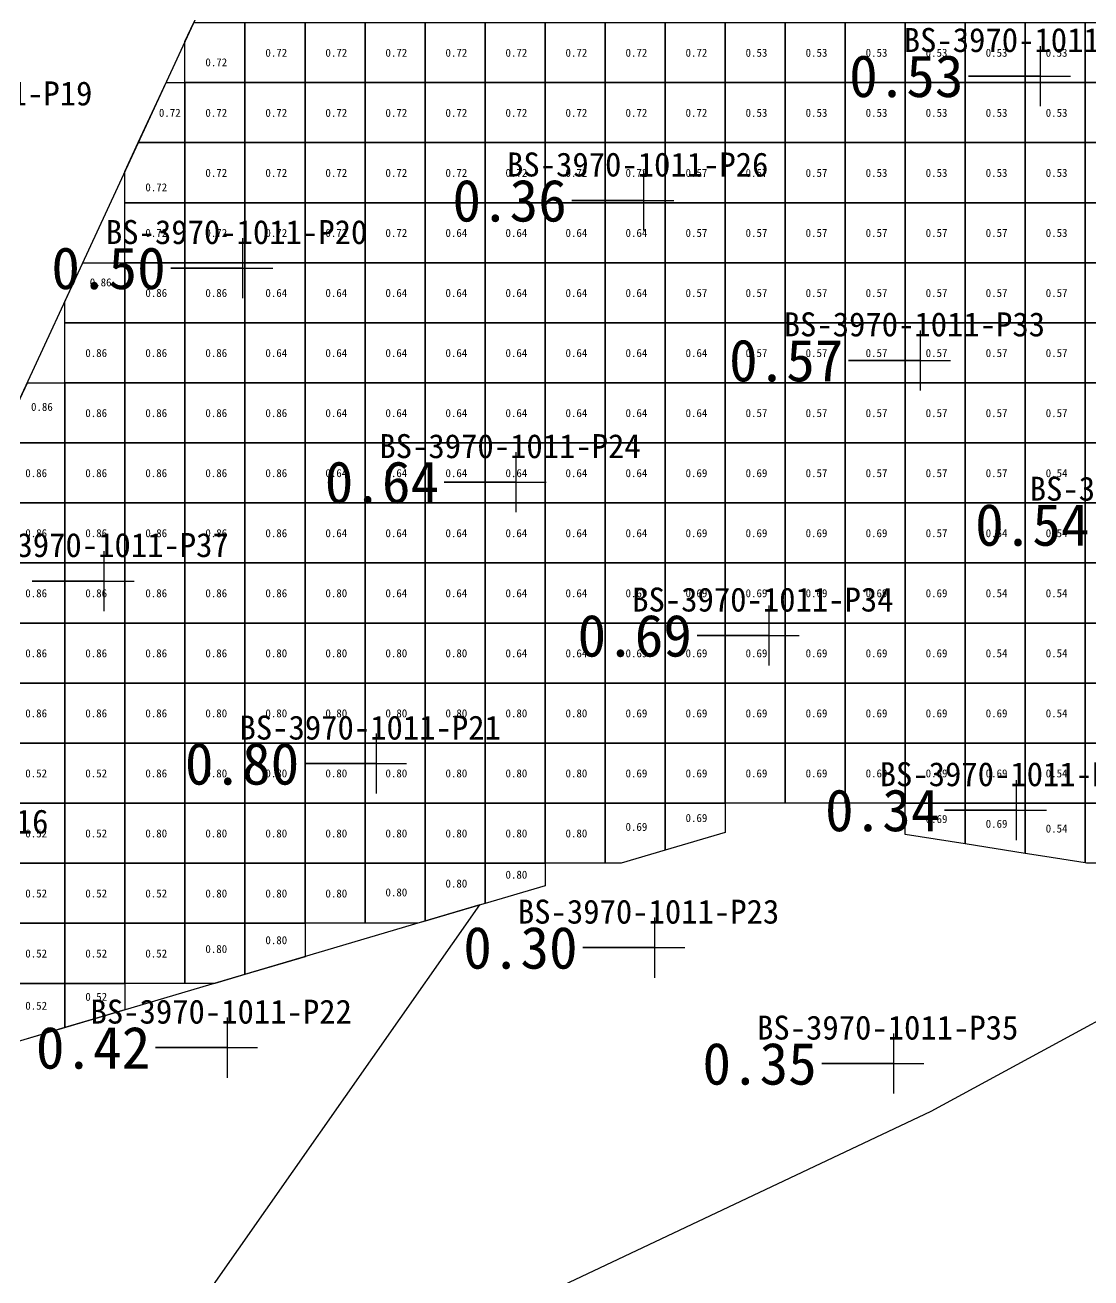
# Model space of a CAD drawing. Header units: metres. Extents: x 469759 to 470079, y 4349683 to 4349817.
# Drawn here: x 469796.71 to 469814.47, y 4349763.6 to 4349784.47 of the extents above; entities that cross this region are included whole.
import ezdxf

# ---------------------------------------------------------------- set-up
doc = ezdxf.new("R2010")
doc.units = ezdxf.units.M
for name, color, linetype in [('0.500-1.000', 4, 'Continuous'), ('点', 7, 'Continuous'), ('爆区方格网', 7, 'Continuous'), ('钻孔', 7, 'Continuous')]:
    doc.layers.add(name, color=color, linetype=linetype)
doc.styles.add('CN_TTF', font='simsunb.ttf')

msp = doc.modelspace()

# ---------------------------------------------------------------- linework, layer by layer
at = {"layer": '0.500-1.000', "color": 4, "lineweight": 30}
for points in [[(469805.674, 4349763.484), (469811.803, 4349766.383), (469817.208, 4349769.309), (469830.212, 4349776.037), (469828.355, 4349783.26), (469828.126, 4349784.148), (469827.09, 4349788.178), (469827.09, 4349788.178), (469830.39, 4349787.295), (469832.714, 4349793.897), (469833.346, 4349795.69), (469833.842, 4349798.189), (469837.499, 4349797.463), (469836.318, 4349791.516), (469835.349, 4349786.629), (469837.253, 4349777.847), (469842.878, 4349781.034), (469847.681, 4349783.943), (469855.547, 4349787.292), (469859.965, 4349786.419), (469865.187, 4349784.317), (469869.485, 4349784.222)], [(469796.379, 4349777.714), (469798.047, 4349781.323), (469799.274, 4349783.977), (469800.923, 4349787.546), (469805.596, 4349788.619), (469808.928, 4349789.384), (469812.509, 4349790.206), (469816.28, 4349791.071), (469819.187, 4349790.293), (469824.897, 4349788.765), (469825.787, 4349788.527), (469827.09, 4349788.178), (469827.97, 4349784.755), (469838.199, 4349789.675), (469837.744, 4349791.415), (469841.232, 4349792.328), (469842.445, 4349795.173), (469850.983, 4349794.155)], [(469795.365, 4349757.103), (469804.283, 4349769.814), (469789.722, 4349765.509)]]:
    msp.add_lwpolyline(points, dxfattribs=at)
at = {"layer": '点', "color": 138, "true_color": 0x004c4c}
for p, q in [((469813.628, 4349783.118), (469813.628, 4349784.118)), ((469813.128, 4349783.618), (469814.128, 4349783.618)), ((469807.019, 4349781.045), (469807.019, 4349782.045)), ((469806.519, 4349781.545), (469807.519, 4349781.545)), ((469800.337, 4349779.92), (469800.337, 4349780.92)), ((469799.837, 4349780.42), (469800.837, 4349780.42)), ((469811.628, 4349778.383), (469811.628, 4349779.383)), ((469811.128, 4349778.883), (469812.128, 4349778.883)), ((469804.892, 4349776.355), (469804.892, 4349777.355)), ((469804.392, 4349776.855), (469805.392, 4349776.855)), ((469798.029, 4349774.708), (469798.029, 4349775.708)), ((469797.529, 4349775.208), (469798.529, 4349775.208)), ((469809.104, 4349773.8), (469809.104, 4349774.8)), ((469808.604, 4349774.3), (469809.604, 4349774.3)), ((469802.562, 4349771.668), (469802.562, 4349772.668)), ((469802.062, 4349772.168), (469803.062, 4349772.168)), ((469813.227, 4349770.892), (469813.227, 4349771.892)), ((469812.727, 4349771.392), (469813.727, 4349771.392)), ((469807.2, 4349768.603), (469807.2, 4349769.603)), ((469806.7, 4349769.103), (469807.7, 4349769.103)), ((469800.08, 4349766.938), (469800.08, 4349767.938)), ((469811.184, 4349766.672), (469811.184, 4349767.672)), ((469799.58, 4349767.438), (469800.58, 4349767.438)), ((469810.684, 4349767.172), (469811.684, 4349767.172))]:
    msp.add_line(p, q, dxfattribs=at)
at = {"layer": '爆区方格网', "color": 4}
for points in [[(469800.373, 4349784.509), (469800.373, 4349783.509), (469799.373, 4349783.509), (469799.373, 4349784.191), (469799.519, 4349784.509), (469800.373, 4349784.509)], [(469800.373, 4349783.509), (469800.373, 4349784.509), (469801.373, 4349784.509), (469801.373, 4349783.509), (469800.373, 4349783.509)], [(469801.373, 4349783.509), (469801.373, 4349784.509), (469802.373, 4349784.509), (469802.373, 4349783.509), (469801.373, 4349783.509)], [(469802.373, 4349783.509), (469802.373, 4349784.509), (469803.373, 4349784.509), (469803.373, 4349783.509), (469802.373, 4349783.509)], [(469803.373, 4349783.509), (469803.373, 4349784.509), (469804.373, 4349784.509), (469804.373, 4349783.509), (469803.373, 4349783.509)], [(469804.373, 4349783.509), (469804.373, 4349784.509), (469805.373, 4349784.509), (469805.373, 4349783.509), (469804.373, 4349783.509)], [(469805.373, 4349783.509), (469805.373, 4349784.509), (469806.373, 4349784.509), (469806.373, 4349783.509), (469805.373, 4349783.509)], [(469806.373, 4349783.509), (469806.373, 4349784.509), (469807.373, 4349784.509), (469807.373, 4349783.509), (469806.373, 4349783.509)], [(469807.373, 4349783.509), (469807.373, 4349784.509), (469808.373, 4349784.509), (469808.373, 4349783.509), (469807.373, 4349783.509)], [(469808.373, 4349783.509), (469808.373, 4349784.509), (469809.373, 4349784.509), (469809.373, 4349783.509), (469808.373, 4349783.509)], [(469809.373, 4349783.509), (469809.373, 4349784.509), (469810.373, 4349784.509), (469810.373, 4349783.509), (469809.373, 4349783.509)], [(469810.373, 4349783.509), (469810.373, 4349784.509), (469811.373, 4349784.509), (469811.373, 4349783.509), (469810.373, 4349783.509)], [(469811.373, 4349783.509), (469811.373, 4349784.509), (469812.373, 4349784.509), (469812.373, 4349783.509), (469811.373, 4349783.509)], [(469812.373, 4349783.509), (469812.373, 4349784.509), (469813.373, 4349784.509), (469813.373, 4349783.509), (469812.373, 4349783.509)], [(469813.373, 4349783.509), (469813.373, 4349784.509), (469814.373, 4349784.509), (469814.373, 4349783.509), (469813.373, 4349783.509)], [(469814.373, 4349783.509), (469814.373, 4349784.509), (469815.373, 4349784.509), (469815.373, 4349783.509), (469814.373, 4349783.509)], [(469799.373, 4349783.509), (469799.373, 4349782.509), (469798.595, 4349782.509), (469799.057, 4349783.509), (469799.373, 4349783.509)], [(469799.373, 4349782.509), (469799.373, 4349783.509), (469800.373, 4349783.509), (469800.373, 4349782.509), (469799.373, 4349782.509)], [(469800.373, 4349782.509), (469800.373, 4349783.509), (469801.373, 4349783.509), (469801.373, 4349782.509), (469800.373, 4349782.509)], [(469801.373, 4349782.509), (469801.373, 4349783.509), (469802.373, 4349783.509), (469802.373, 4349782.509), (469801.373, 4349782.509)], [(469802.373, 4349782.509), (469802.373, 4349783.509), (469803.373, 4349783.509), (469803.373, 4349782.509), (469802.373, 4349782.509)], [(469803.373, 4349782.509), (469803.373, 4349783.509), (469804.373, 4349783.509), (469804.373, 4349782.509), (469803.373, 4349782.509)], [(469804.373, 4349782.509), (469804.373, 4349783.509), (469805.373, 4349783.509), (469805.373, 4349782.509), (469804.373, 4349782.509)], [(469805.373, 4349782.509), (469805.373, 4349783.509), (469806.373, 4349783.509), (469806.373, 4349782.509), (469805.373, 4349782.509)], [(469806.373, 4349782.509), (469806.373, 4349783.509), (469807.373, 4349783.509), (469807.373, 4349782.509), (469806.373, 4349782.509)], [(469807.373, 4349782.509), (469807.373, 4349783.509), (469808.373, 4349783.509), (469808.373, 4349782.509), (469807.373, 4349782.509)], [(469808.373, 4349782.509), (469808.373, 4349783.509), (469809.373, 4349783.509), (469809.373, 4349782.509), (469808.373, 4349782.509)], [(469809.373, 4349782.509), (469809.373, 4349783.509), (469810.373, 4349783.509), (469810.373, 4349782.509), (469809.373, 4349782.509)], [(469810.373, 4349782.509), (469810.373, 4349783.509), (469811.373, 4349783.509), (469811.373, 4349782.509), (469810.373, 4349782.509)], [(469811.373, 4349782.509), (469811.373, 4349783.509), (469812.373, 4349783.509), (469812.373, 4349782.509), (469811.373, 4349782.509)], [(469812.373, 4349782.509), (469812.373, 4349783.509), (469813.373, 4349783.509), (469813.373, 4349782.509), (469812.373, 4349782.509)], [(469813.373, 4349782.509), (469813.373, 4349783.509), (469814.373, 4349783.509), (469814.373, 4349782.509), (469813.373, 4349782.509)], [(469814.373, 4349782.509), (469814.373, 4349783.509), (469815.373, 4349783.509), (469815.373, 4349782.509), (469814.373, 4349782.509)], [(469799.373, 4349782.509), (469799.373, 4349781.509), (469798.373, 4349781.509), (469798.373, 4349782.027), (469798.595, 4349782.509), (469799.373, 4349782.509)], [(469799.373, 4349781.509), (469799.373, 4349782.509), (469800.373, 4349782.509), (469800.373, 4349781.509), (469799.373, 4349781.509)], [(469800.373, 4349781.509), (469800.373, 4349782.509), (469801.373, 4349782.509), (469801.373, 4349781.509), (469800.373, 4349781.509)], [(469801.373, 4349781.509), (469801.373, 4349782.509), (469802.373, 4349782.509), (469802.373, 4349781.509), (469801.373, 4349781.509)], [(469802.373, 4349781.509), (469802.373, 4349782.509), (469803.373, 4349782.509), (469803.373, 4349781.509), (469802.373, 4349781.509)], [(469803.373, 4349781.509), (469803.373, 4349782.509), (469804.373, 4349782.509), (469804.373, 4349781.509), (469803.373, 4349781.509)], [(469804.373, 4349781.509), (469804.373, 4349782.509), (469805.373, 4349782.509), (469805.373, 4349781.509), (469804.373, 4349781.509)], [(469805.373, 4349781.509), (469805.373, 4349782.509), (469806.373, 4349782.509), (469806.373, 4349781.509), (469805.373, 4349781.509)], [(469806.373, 4349781.509), (469806.373, 4349782.509), (469807.373, 4349782.509), (469807.373, 4349781.509), (469806.373, 4349781.509)], [(469807.373, 4349781.509), (469807.373, 4349782.509), (469808.373, 4349782.509), (469808.373, 4349781.509), (469807.373, 4349781.509)], [(469808.373, 4349781.509), (469808.373, 4349782.509), (469809.373, 4349782.509), (469809.373, 4349781.509), (469808.373, 4349781.509)], [(469809.373, 4349781.509), (469809.373, 4349782.509), (469810.373, 4349782.509), (469810.373, 4349781.509), (469809.373, 4349781.509)], [(469810.373, 4349781.509), (469810.373, 4349782.509), (469811.373, 4349782.509), (469811.373, 4349781.509), (469810.373, 4349781.509)], [(469811.373, 4349781.509), (469811.373, 4349782.509), (469812.373, 4349782.509), (469812.373, 4349781.509), (469811.373, 4349781.509)], [(469812.373, 4349781.509), (469812.373, 4349782.509), (469813.373, 4349782.509), (469813.373, 4349781.509), (469812.373, 4349781.509)], [(469813.373, 4349781.509), (469813.373, 4349782.509), (469814.373, 4349782.509), (469814.373, 4349781.509), (469813.373, 4349781.509)], [(469814.373, 4349781.509), (469814.373, 4349782.509), (469815.373, 4349782.509), (469815.373, 4349781.509), (469814.373, 4349781.509)], [(469798.373, 4349780.509), (469798.373, 4349781.509), (469799.373, 4349781.509), (469799.373, 4349780.509), (469798.373, 4349780.509)], [(469799.373, 4349780.509), (469799.373, 4349781.509), (469800.373, 4349781.509), (469800.373, 4349780.509), (469799.373, 4349780.509)], [(469800.373, 4349780.509), (469800.373, 4349781.509), (469801.373, 4349781.509), (469801.373, 4349780.509), (469800.373, 4349780.509)], [(469801.373, 4349780.509), (469801.373, 4349781.509), (469802.373, 4349781.509), (469802.373, 4349780.509), (469801.373, 4349780.509)], [(469802.373, 4349780.509), (469802.373, 4349781.509), (469803.373, 4349781.509), (469803.373, 4349780.509), (469802.373, 4349780.509)], [(469803.373, 4349780.509), (469803.373, 4349781.509), (469804.373, 4349781.509), (469804.373, 4349780.509), (469803.373, 4349780.509)], [(469804.373, 4349780.509), (469804.373, 4349781.509), (469805.373, 4349781.509), (469805.373, 4349780.509), (469804.373, 4349780.509)], [(469805.373, 4349780.509), (469805.373, 4349781.509), (469806.373, 4349781.509), (469806.373, 4349780.509), (469805.373, 4349780.509)], [(469806.373, 4349780.509), (469806.373, 4349781.509), (469807.373, 4349781.509), (469807.373, 4349780.509), (469806.373, 4349780.509)], [(469807.373, 4349780.509), (469807.373, 4349781.509), (469808.373, 4349781.509), (469808.373, 4349780.509), (469807.373, 4349780.509)], [(469808.373, 4349780.509), (469808.373, 4349781.509), (469809.373, 4349781.509), (469809.373, 4349780.509), (469808.373, 4349780.509)], [(469809.373, 4349780.509), (469809.373, 4349781.509), (469810.373, 4349781.509), (469810.373, 4349780.509), (469809.373, 4349780.509)], [(469810.373, 4349780.509), (469810.373, 4349781.509), (469811.373, 4349781.509), (469811.373, 4349780.509), (469810.373, 4349780.509)], [(469811.373, 4349780.509), (469811.373, 4349781.509), (469812.373, 4349781.509), (469812.373, 4349780.509), (469811.373, 4349780.509)], [(469812.373, 4349780.509), (469812.373, 4349781.509), (469813.373, 4349781.509), (469813.373, 4349780.509), (469812.373, 4349780.509)], [(469813.373, 4349780.509), (469813.373, 4349781.509), (469814.373, 4349781.509), (469814.373, 4349780.509), (469813.373, 4349780.509)], [(469814.373, 4349780.509), (469814.373, 4349781.509), (469815.373, 4349781.509), (469815.373, 4349780.509), (469814.373, 4349780.509)], [(469798.373, 4349780.509), (469798.373, 4349779.509), (469797.373, 4349779.509), (469797.373, 4349779.863), (469797.671, 4349780.509), (469798.373, 4349780.509)], [(469798.373, 4349779.509), (469798.373, 4349780.509), (469799.373, 4349780.509), (469799.373, 4349779.509), (469798.373, 4349779.509)], [(469799.373, 4349779.509), (469799.373, 4349780.509), (469800.373, 4349780.509), (469800.373, 4349779.509), (469799.373, 4349779.509)], [(469800.373, 4349779.509), (469800.373, 4349780.509), (469801.373, 4349780.509), (469801.373, 4349779.509), (469800.373, 4349779.509)], [(469801.373, 4349779.509), (469801.373, 4349780.509), (469802.373, 4349780.509), (469802.373, 4349779.509), (469801.373, 4349779.509)], [(469802.373, 4349779.509), (469802.373, 4349780.509), (469803.373, 4349780.509), (469803.373, 4349779.509), (469802.373, 4349779.509)], [(469803.373, 4349779.509), (469803.373, 4349780.509), (469804.373, 4349780.509), (469804.373, 4349779.509), (469803.373, 4349779.509)], [(469804.373, 4349779.509), (469804.373, 4349780.509), (469805.373, 4349780.509), (469805.373, 4349779.509), (469804.373, 4349779.509)], [(469805.373, 4349779.509), (469805.373, 4349780.509), (469806.373, 4349780.509), (469806.373, 4349779.509), (469805.373, 4349779.509)], [(469806.373, 4349779.509), (469806.373, 4349780.509), (469807.373, 4349780.509), (469807.373, 4349779.509), (469806.373, 4349779.509)], [(469807.373, 4349779.509), (469807.373, 4349780.509), (469808.373, 4349780.509), (469808.373, 4349779.509), (469807.373, 4349779.509)], [(469808.373, 4349779.509), (469808.373, 4349780.509), (469809.373, 4349780.509), (469809.373, 4349779.509), (469808.373, 4349779.509)], [(469809.373, 4349779.509), (469809.373, 4349780.509), (469810.373, 4349780.509), (469810.373, 4349779.509), (469809.373, 4349779.509)], [(469810.373, 4349779.509), (469810.373, 4349780.509), (469811.373, 4349780.509), (469811.373, 4349779.509), (469810.373, 4349779.509)], [(469811.373, 4349779.509), (469811.373, 4349780.509), (469812.373, 4349780.509), (469812.373, 4349779.509), (469811.373, 4349779.509)], [(469812.373, 4349779.509), (469812.373, 4349780.509), (469813.373, 4349780.509), (469813.373, 4349779.509), (469812.373, 4349779.509)], [(469813.373, 4349779.509), (469813.373, 4349780.509), (469814.373, 4349780.509), (469814.373, 4349779.509), (469813.373, 4349779.509)], [(469814.373, 4349779.509), (469814.373, 4349780.509), (469815.373, 4349780.509), (469815.373, 4349779.509), (469814.373, 4349779.509)], [(469797.373, 4349778.509), (469797.373, 4349779.509), (469798.373, 4349779.509), (469798.373, 4349778.509), (469797.373, 4349778.509)], [(469798.373, 4349778.509), (469798.373, 4349779.509), (469799.373, 4349779.509), (469799.373, 4349778.509), (469798.373, 4349778.509)], [(469799.373, 4349778.509), (469799.373, 4349779.509), (469800.373, 4349779.509), (469800.373, 4349778.509), (469799.373, 4349778.509)], [(469800.373, 4349778.509), (469800.373, 4349779.509), (469801.373, 4349779.509), (469801.373, 4349778.509), (469800.373, 4349778.509)], [(469801.373, 4349778.509), (469801.373, 4349779.509), (469802.373, 4349779.509), (469802.373, 4349778.509), (469801.373, 4349778.509)], [(469802.373, 4349778.509), (469802.373, 4349779.509), (469803.373, 4349779.509), (469803.373, 4349778.509), (469802.373, 4349778.509)], [(469803.373, 4349778.509), (469803.373, 4349779.509), (469804.373, 4349779.509), (469804.373, 4349778.509), (469803.373, 4349778.509)], [(469804.373, 4349778.509), (469804.373, 4349779.509), (469805.373, 4349779.509), (469805.373, 4349778.509), (469804.373, 4349778.509)], [(469805.373, 4349778.509), (469805.373, 4349779.509), (469806.373, 4349779.509), (469806.373, 4349778.509), (469805.373, 4349778.509)], [(469806.373, 4349778.509), (469806.373, 4349779.509), (469807.373, 4349779.509), (469807.373, 4349778.509), (469806.373, 4349778.509)], [(469807.373, 4349778.509), (469807.373, 4349779.509), (469808.373, 4349779.509), (469808.373, 4349778.509), (469807.373, 4349778.509)], [(469808.373, 4349778.509), (469808.373, 4349779.509), (469809.373, 4349779.509), (469809.373, 4349778.509), (469808.373, 4349778.509)], [(469809.373, 4349778.509), (469809.373, 4349779.509), (469810.373, 4349779.509), (469810.373, 4349778.509), (469809.373, 4349778.509)], [(469810.373, 4349778.509), (469810.373, 4349779.509), (469811.373, 4349779.509), (469811.373, 4349778.509), (469810.373, 4349778.509)], [(469811.373, 4349778.509), (469811.373, 4349779.509), (469812.373, 4349779.509), (469812.373, 4349778.509), (469811.373, 4349778.509)], [(469812.373, 4349778.509), (469812.373, 4349779.509), (469813.373, 4349779.509), (469813.373, 4349778.509), (469812.373, 4349778.509)], [(469813.373, 4349778.509), (469813.373, 4349779.509), (469814.373, 4349779.509), (469814.373, 4349778.509), (469813.373, 4349778.509)], [(469814.373, 4349778.509), (469814.373, 4349779.509), (469815.373, 4349779.509), (469815.373, 4349778.509), (469814.373, 4349778.509)], [(469797.373, 4349778.509), (469797.373, 4349777.509), (469796.373, 4349777.509), (469796.373, 4349777.714), (469796.379, 4349777.714), (469796.747, 4349778.509), (469797.373, 4349778.509)], [(469797.373, 4349777.509), (469797.373, 4349778.509), (469798.373, 4349778.509), (469798.373, 4349777.509), (469797.373, 4349777.509)], [(469798.373, 4349777.509), (469798.373, 4349778.509), (469799.373, 4349778.509), (469799.373, 4349777.509), (469798.373, 4349777.509)], [(469799.373, 4349777.509), (469799.373, 4349778.509), (469800.373, 4349778.509), (469800.373, 4349777.509), (469799.373, 4349777.509)], [(469800.373, 4349777.509), (469800.373, 4349778.509), (469801.373, 4349778.509), (469801.373, 4349777.509), (469800.373, 4349777.509)], [(469801.373, 4349777.509), (469801.373, 4349778.509), (469802.373, 4349778.509), (469802.373, 4349777.509), (469801.373, 4349777.509)], [(469802.373, 4349777.509), (469802.373, 4349778.509), (469803.373, 4349778.509), (469803.373, 4349777.509), (469802.373, 4349777.509)], [(469803.373, 4349777.509), (469803.373, 4349778.509), (469804.373, 4349778.509), (469804.373, 4349777.509), (469803.373, 4349777.509)], [(469804.373, 4349777.509), (469804.373, 4349778.509), (469805.373, 4349778.509), (469805.373, 4349777.509), (469804.373, 4349777.509)], [(469805.373, 4349777.509), (469805.373, 4349778.509), (469806.373, 4349778.509), (469806.373, 4349777.509), (469805.373, 4349777.509)], [(469806.373, 4349777.509), (469806.373, 4349778.509), (469807.373, 4349778.509), (469807.373, 4349777.509), (469806.373, 4349777.509)], [(469807.373, 4349777.509), (469807.373, 4349778.509), (469808.373, 4349778.509), (469808.373, 4349777.509), (469807.373, 4349777.509)], [(469808.373, 4349777.509), (469808.373, 4349778.509), (469809.373, 4349778.509), (469809.373, 4349777.509), (469808.373, 4349777.509)], [(469809.373, 4349777.509), (469809.373, 4349778.509), (469810.373, 4349778.509), (469810.373, 4349777.509), (469809.373, 4349777.509)], [(469810.373, 4349777.509), (469810.373, 4349778.509), (469811.373, 4349778.509), (469811.373, 4349777.509), (469810.373, 4349777.509)], [(469811.373, 4349777.509), (469811.373, 4349778.509), (469812.373, 4349778.509), (469812.373, 4349777.509), (469811.373, 4349777.509)], [(469812.373, 4349777.509), (469812.373, 4349778.509), (469813.373, 4349778.509), (469813.373, 4349777.509), (469812.373, 4349777.509)], [(469813.373, 4349777.509), (469813.373, 4349778.509), (469814.373, 4349778.509), (469814.373, 4349777.509), (469813.373, 4349777.509)], [(469814.373, 4349777.509), (469814.373, 4349778.509), (469815.373, 4349778.509), (469815.373, 4349777.509), (469814.373, 4349777.509)], [(469796.373, 4349776.509), (469796.373, 4349777.509), (469797.373, 4349777.509), (469797.373, 4349776.509), (469796.373, 4349776.509)], [(469797.373, 4349776.509), (469797.373, 4349777.509), (469798.373, 4349777.509), (469798.373, 4349776.509), (469797.373, 4349776.509)], [(469798.373, 4349776.509), (469798.373, 4349777.509), (469799.373, 4349777.509), (469799.373, 4349776.509), (469798.373, 4349776.509)], [(469799.373, 4349776.509), (469799.373, 4349777.509), (469800.373, 4349777.509), (469800.373, 4349776.509), (469799.373, 4349776.509)], [(469800.373, 4349776.509), (469800.373, 4349777.509), (469801.373, 4349777.509), (469801.373, 4349776.509), (469800.373, 4349776.509)], [(469801.373, 4349776.509), (469801.373, 4349777.509), (469802.373, 4349777.509), (469802.373, 4349776.509), (469801.373, 4349776.509)], [(469802.373, 4349776.509), (469802.373, 4349777.509), (469803.373, 4349777.509), (469803.373, 4349776.509), (469802.373, 4349776.509)], [(469803.373, 4349776.509), (469803.373, 4349777.509), (469804.373, 4349777.509), (469804.373, 4349776.509), (469803.373, 4349776.509)], [(469804.373, 4349776.509), (469804.373, 4349777.509), (469805.373, 4349777.509), (469805.373, 4349776.509), (469804.373, 4349776.509)], [(469805.373, 4349776.509), (469805.373, 4349777.509), (469806.373, 4349777.509), (469806.373, 4349776.509), (469805.373, 4349776.509)], [(469806.373, 4349776.509), (469806.373, 4349777.509), (469807.373, 4349777.509), (469807.373, 4349776.509), (469806.373, 4349776.509)], [(469807.373, 4349776.509), (469807.373, 4349777.509), (469808.373, 4349777.509), (469808.373, 4349776.509), (469807.373, 4349776.509)], [(469808.373, 4349776.509), (469808.373, 4349777.509), (469809.373, 4349777.509), (469809.373, 4349776.509), (469808.373, 4349776.509)], [(469809.373, 4349776.509), (469809.373, 4349777.509), (469810.373, 4349777.509), (469810.373, 4349776.509), (469809.373, 4349776.509)], [(469810.373, 4349776.509), (469810.373, 4349777.509), (469811.373, 4349777.509), (469811.373, 4349776.509), (469810.373, 4349776.509)], [(469811.373, 4349776.509), (469811.373, 4349777.509), (469812.373, 4349777.509), (469812.373, 4349776.509), (469811.373, 4349776.509)], [(469812.373, 4349776.509), (469812.373, 4349777.509), (469813.373, 4349777.509), (469813.373, 4349776.509), (469812.373, 4349776.509)], [(469813.373, 4349776.509), (469813.373, 4349777.509), (469814.373, 4349777.509), (469814.373, 4349776.509), (469813.373, 4349776.509)], [(469814.373, 4349776.509), (469814.373, 4349777.509), (469815.373, 4349777.509), (469815.373, 4349776.509), (469814.373, 4349776.509)], [(469796.373, 4349775.509), (469796.373, 4349776.509), (469797.373, 4349776.509), (469797.373, 4349775.509), (469796.373, 4349775.509)], [(469797.373, 4349775.509), (469797.373, 4349776.509), (469798.373, 4349776.509), (469798.373, 4349775.509), (469797.373, 4349775.509)], [(469798.373, 4349775.509), (469798.373, 4349776.509), (469799.373, 4349776.509), (469799.373, 4349775.509), (469798.373, 4349775.509)], [(469799.373, 4349775.509), (469799.373, 4349776.509), (469800.373, 4349776.509), (469800.373, 4349775.509), (469799.373, 4349775.509)], [(469800.373, 4349775.509), (469800.373, 4349776.509), (469801.373, 4349776.509), (469801.373, 4349775.509), (469800.373, 4349775.509)], [(469801.373, 4349775.509), (469801.373, 4349776.509), (469802.373, 4349776.509), (469802.373, 4349775.509), (469801.373, 4349775.509)], [(469802.373, 4349775.509), (469802.373, 4349776.509), (469803.373, 4349776.509), (469803.373, 4349775.509), (469802.373, 4349775.509)], [(469803.373, 4349775.509), (469803.373, 4349776.509), (469804.373, 4349776.509), (469804.373, 4349775.509), (469803.373, 4349775.509)], [(469804.373, 4349775.509), (469804.373, 4349776.509), (469805.373, 4349776.509), (469805.373, 4349775.509), (469804.373, 4349775.509)], [(469805.373, 4349775.509), (469805.373, 4349776.509), (469806.373, 4349776.509), (469806.373, 4349775.509), (469805.373, 4349775.509)], [(469806.373, 4349775.509), (469806.373, 4349776.509), (469807.373, 4349776.509), (469807.373, 4349775.509), (469806.373, 4349775.509)], [(469807.373, 4349775.509), (469807.373, 4349776.509), (469808.373, 4349776.509), (469808.373, 4349775.509), (469807.373, 4349775.509)], [(469808.373, 4349775.509), (469808.373, 4349776.509), (469809.373, 4349776.509), (469809.373, 4349775.509), (469808.373, 4349775.509)], [(469809.373, 4349775.509), (469809.373, 4349776.509), (469810.373, 4349776.509), (469810.373, 4349775.509), (469809.373, 4349775.509)], [(469810.373, 4349775.509), (469810.373, 4349776.509), (469811.373, 4349776.509), (469811.373, 4349775.509), (469810.373, 4349775.509)], [(469811.373, 4349775.509), (469811.373, 4349776.509), (469812.373, 4349776.509), (469812.373, 4349775.509), (469811.373, 4349775.509)], [(469812.373, 4349775.509), (469812.373, 4349776.509), (469813.373, 4349776.509), (469813.373, 4349775.509), (469812.373, 4349775.509)], [(469813.373, 4349775.509), (469813.373, 4349776.509), (469814.373, 4349776.509), (469814.373, 4349775.509), (469813.373, 4349775.509)], [(469814.373, 4349775.509), (469814.373, 4349776.509), (469815.373, 4349776.509), (469815.373, 4349775.509), (469814.373, 4349775.509)], [(469796.373, 4349774.509), (469796.373, 4349775.509), (469797.373, 4349775.509), (469797.373, 4349774.509), (469796.373, 4349774.509)], [(469797.373, 4349774.509), (469797.373, 4349775.509), (469798.373, 4349775.509), (469798.373, 4349774.509), (469797.373, 4349774.509)], [(469798.373, 4349774.509), (469798.373, 4349775.509), (469799.373, 4349775.509), (469799.373, 4349774.509), (469798.373, 4349774.509)], [(469799.373, 4349774.509), (469799.373, 4349775.509), (469800.373, 4349775.509), (469800.373, 4349774.509), (469799.373, 4349774.509)], [(469800.373, 4349774.509), (469800.373, 4349775.509), (469801.373, 4349775.509), (469801.373, 4349774.509), (469800.373, 4349774.509)], [(469801.373, 4349774.509), (469801.373, 4349775.509), (469802.373, 4349775.509), (469802.373, 4349774.509), (469801.373, 4349774.509)], [(469802.373, 4349774.509), (469802.373, 4349775.509), (469803.373, 4349775.509), (469803.373, 4349774.509), (469802.373, 4349774.509)], [(469803.373, 4349774.509), (469803.373, 4349775.509), (469804.373, 4349775.509), (469804.373, 4349774.509), (469803.373, 4349774.509)], [(469804.373, 4349774.509), (469804.373, 4349775.509), (469805.373, 4349775.509), (469805.373, 4349774.509), (469804.373, 4349774.509)], [(469805.373, 4349774.509), (469805.373, 4349775.509), (469806.373, 4349775.509), (469806.373, 4349774.509), (469805.373, 4349774.509)], [(469806.373, 4349774.509), (469806.373, 4349775.509), (469807.373, 4349775.509), (469807.373, 4349774.509), (469806.373, 4349774.509)], [(469807.373, 4349774.509), (469807.373, 4349775.509), (469808.373, 4349775.509), (469808.373, 4349774.509), (469807.373, 4349774.509)], [(469808.373, 4349774.509), (469808.373, 4349775.509), (469809.373, 4349775.509), (469809.373, 4349774.509), (469808.373, 4349774.509)], [(469809.373, 4349774.509), (469809.373, 4349775.509), (469810.373, 4349775.509), (469810.373, 4349774.509), (469809.373, 4349774.509)], [(469810.373, 4349774.509), (469810.373, 4349775.509), (469811.373, 4349775.509), (469811.373, 4349774.509), (469810.373, 4349774.509)], [(469811.373, 4349774.509), (469811.373, 4349775.509), (469812.373, 4349775.509), (469812.373, 4349774.509), (469811.373, 4349774.509)], [(469812.373, 4349774.509), (469812.373, 4349775.509), (469813.373, 4349775.509), (469813.373, 4349774.509), (469812.373, 4349774.509)], [(469813.373, 4349774.509), (469813.373, 4349775.509), (469814.373, 4349775.509), (469814.373, 4349774.509), (469813.373, 4349774.509)], [(469814.373, 4349774.509), (469814.373, 4349775.509), (469815.373, 4349775.509), (469815.373, 4349774.509), (469814.373, 4349774.509)], [(469796.373, 4349773.509), (469796.373, 4349774.509), (469797.373, 4349774.509), (469797.373, 4349773.509), (469796.373, 4349773.509)], [(469797.373, 4349773.509), (469797.373, 4349774.509), (469798.373, 4349774.509), (469798.373, 4349773.509), (469797.373, 4349773.509)], [(469798.373, 4349773.509), (469798.373, 4349774.509), (469799.373, 4349774.509), (469799.373, 4349773.509), (469798.373, 4349773.509)], [(469799.373, 4349773.509), (469799.373, 4349774.509), (469800.373, 4349774.509), (469800.373, 4349773.509), (469799.373, 4349773.509)], [(469800.373, 4349773.509), (469800.373, 4349774.509), (469801.373, 4349774.509), (469801.373, 4349773.509), (469800.373, 4349773.509)], [(469801.373, 4349773.509), (469801.373, 4349774.509), (469802.373, 4349774.509), (469802.373, 4349773.509), (469801.373, 4349773.509)], [(469802.373, 4349773.509), (469802.373, 4349774.509), (469803.373, 4349774.509), (469803.373, 4349773.509), (469802.373, 4349773.509)], [(469803.373, 4349773.509), (469803.373, 4349774.509), (469804.373, 4349774.509), (469804.373, 4349773.509), (469803.373, 4349773.509)], [(469804.373, 4349773.509), (469804.373, 4349774.509), (469805.373, 4349774.509), (469805.373, 4349773.509), (469804.373, 4349773.509)], [(469805.373, 4349773.509), (469805.373, 4349774.509), (469806.373, 4349774.509), (469806.373, 4349773.509), (469805.373, 4349773.509)], [(469806.373, 4349773.509), (469806.373, 4349774.509), (469807.373, 4349774.509), (469807.373, 4349773.509), (469806.373, 4349773.509)], [(469807.373, 4349773.509), (469807.373, 4349774.509), (469808.373, 4349774.509), (469808.373, 4349773.509), (469807.373, 4349773.509)], [(469808.373, 4349773.509), (469808.373, 4349774.509), (469809.373, 4349774.509), (469809.373, 4349773.509), (469808.373, 4349773.509)], [(469809.373, 4349773.509), (469809.373, 4349774.509), (469810.373, 4349774.509), (469810.373, 4349773.509), (469809.373, 4349773.509)], [(469810.373, 4349773.509), (469810.373, 4349774.509), (469811.373, 4349774.509), (469811.373, 4349773.509), (469810.373, 4349773.509)], [(469811.373, 4349773.509), (469811.373, 4349774.509), (469812.373, 4349774.509), (469812.373, 4349773.509), (469811.373, 4349773.509)], [(469812.373, 4349773.509), (469812.373, 4349774.509), (469813.373, 4349774.509), (469813.373, 4349773.509), (469812.373, 4349773.509)], [(469813.373, 4349773.509), (469813.373, 4349774.509), (469814.373, 4349774.509), (469814.373, 4349773.509), (469813.373, 4349773.509)], [(469814.373, 4349773.509), (469814.373, 4349774.509), (469815.373, 4349774.509), (469815.373, 4349773.509), (469814.373, 4349773.509)], [(469796.373, 4349772.509), (469796.373, 4349773.509), (469797.373, 4349773.509), (469797.373, 4349772.509), (469796.373, 4349772.509)], [(469797.373, 4349772.509), (469797.373, 4349773.509), (469798.373, 4349773.509), (469798.373, 4349772.509), (469797.373, 4349772.509)], [(469798.373, 4349772.509), (469798.373, 4349773.509), (469799.373, 4349773.509), (469799.373, 4349772.509), (469798.373, 4349772.509)], [(469799.373, 4349772.509), (469799.373, 4349773.509), (469800.373, 4349773.509), (469800.373, 4349772.509), (469799.373, 4349772.509)], [(469800.373, 4349772.509), (469800.373, 4349773.509), (469801.373, 4349773.509), (469801.373, 4349772.509), (469800.373, 4349772.509)], [(469801.373, 4349772.509), (469801.373, 4349773.509), (469802.373, 4349773.509), (469802.373, 4349772.509), (469801.373, 4349772.509)], [(469802.373, 4349772.509), (469802.373, 4349773.509), (469803.373, 4349773.509), (469803.373, 4349772.509), (469802.373, 4349772.509)], [(469803.373, 4349772.509), (469803.373, 4349773.509), (469804.373, 4349773.509), (469804.373, 4349772.509), (469803.373, 4349772.509)], [(469804.373, 4349772.509), (469804.373, 4349773.509), (469805.373, 4349773.509), (469805.373, 4349772.509), (469804.373, 4349772.509)], [(469805.373, 4349772.509), (469805.373, 4349773.509), (469806.373, 4349773.509), (469806.373, 4349772.509), (469805.373, 4349772.509)], [(469806.373, 4349772.509), (469806.373, 4349773.509), (469807.373, 4349773.509), (469807.373, 4349772.509), (469806.373, 4349772.509)], [(469807.373, 4349772.509), (469807.373, 4349773.509), (469808.373, 4349773.509), (469808.373, 4349772.509), (469807.373, 4349772.509)], [(469808.373, 4349772.509), (469808.373, 4349773.509), (469809.373, 4349773.509), (469809.373, 4349772.509), (469808.373, 4349772.509)], [(469809.373, 4349772.509), (469809.373, 4349773.509), (469810.373, 4349773.509), (469810.373, 4349772.509), (469809.373, 4349772.509)], [(469810.373, 4349772.509), (469810.373, 4349773.509), (469811.373, 4349773.509), (469811.373, 4349772.509), (469810.373, 4349772.509)], [(469811.373, 4349772.509), (469811.373, 4349773.509), (469812.373, 4349773.509), (469812.373, 4349772.509), (469811.373, 4349772.509)], [(469812.373, 4349772.509), (469812.373, 4349773.509), (469813.373, 4349773.509), (469813.373, 4349772.509), (469812.373, 4349772.509)], [(469813.373, 4349772.509), (469813.373, 4349773.509), (469814.373, 4349773.509), (469814.373, 4349772.509), (469813.373, 4349772.509)], [(469814.373, 4349772.509), (469814.373, 4349773.509), (469815.373, 4349773.509), (469815.373, 4349772.509), (469814.373, 4349772.509)], [(469796.373, 4349771.509), (469796.373, 4349772.509), (469797.373, 4349772.509), (469797.373, 4349771.509), (469796.373, 4349771.509)], [(469797.373, 4349771.509), (469797.373, 4349772.509), (469798.373, 4349772.509), (469798.373, 4349771.509), (469797.373, 4349771.509)], [(469798.373, 4349771.509), (469798.373, 4349772.509), (469799.373, 4349772.509), (469799.373, 4349771.509), (469798.373, 4349771.509)], [(469799.373, 4349771.509), (469799.373, 4349772.509), (469800.373, 4349772.509), (469800.373, 4349771.509), (469799.373, 4349771.509)], [(469800.373, 4349771.509), (469800.373, 4349772.509), (469801.373, 4349772.509), (469801.373, 4349771.509), (469800.373, 4349771.509)], [(469801.373, 4349771.509), (469801.373, 4349772.509), (469802.373, 4349772.509), (469802.373, 4349771.509), (469801.373, 4349771.509)], [(469802.373, 4349771.509), (469802.373, 4349772.509), (469803.373, 4349772.509), (469803.373, 4349771.509), (469802.373, 4349771.509)], [(469803.373, 4349771.509), (469803.373, 4349772.509), (469804.373, 4349772.509), (469804.373, 4349771.509), (469803.373, 4349771.509)], [(469804.373, 4349771.509), (469804.373, 4349772.509), (469805.373, 4349772.509), (469805.373, 4349771.509), (469804.373, 4349771.509)], [(469805.373, 4349771.509), (469805.373, 4349772.509), (469806.373, 4349772.509), (469806.373, 4349771.509), (469805.373, 4349771.509)], [(469806.373, 4349771.509), (469806.373, 4349772.509), (469807.373, 4349772.509), (469807.373, 4349771.509), (469806.373, 4349771.509)], [(469807.373, 4349771.509), (469807.373, 4349772.509), (469808.373, 4349772.509), (469808.373, 4349771.509), (469807.373, 4349771.509)], [(469808.373, 4349771.509), (469808.373, 4349772.509), (469809.373, 4349772.509), (469809.373, 4349771.509), (469808.373, 4349771.509)], [(469809.373, 4349771.509), (469809.373, 4349772.509), (469810.373, 4349772.509), (469810.373, 4349771.509), (469809.373, 4349771.509)], [(469810.373, 4349771.509), (469810.373, 4349772.509), (469811.373, 4349772.509), (469811.373, 4349771.509), (469810.373, 4349771.509)], [(469811.373, 4349771.509), (469811.373, 4349772.509), (469812.373, 4349772.509), (469812.373, 4349771.509), (469811.373, 4349771.509)], [(469812.373, 4349771.509), (469812.373, 4349772.509), (469813.373, 4349772.509), (469813.373, 4349771.509), (469812.373, 4349771.509)], [(469813.373, 4349771.509), (469813.373, 4349772.509), (469814.373, 4349772.509), (469814.373, 4349771.509), (469813.373, 4349771.509)], [(469814.373, 4349771.509), (469814.373, 4349772.509), (469815.373, 4349772.509), (469815.373, 4349771.509), (469814.373, 4349771.509)], [(469796.373, 4349770.509), (469796.373, 4349771.509), (469797.373, 4349771.509), (469797.373, 4349770.509), (469796.373, 4349770.509)], [(469797.373, 4349770.509), (469797.373, 4349771.509), (469798.373, 4349771.509), (469798.373, 4349770.509), (469797.373, 4349770.509)], [(469798.373, 4349770.509), (469798.373, 4349771.509), (469799.373, 4349771.509), (469799.373, 4349770.509), (469798.373, 4349770.509)], [(469799.373, 4349770.509), (469799.373, 4349771.509), (469800.373, 4349771.509), (469800.373, 4349770.509), (469799.373, 4349770.509)], [(469800.373, 4349770.509), (469800.373, 4349771.509), (469801.373, 4349771.509), (469801.373, 4349770.509), (469800.373, 4349770.509)], [(469801.373, 4349770.509), (469801.373, 4349771.509), (469802.373, 4349771.509), (469802.373, 4349770.509), (469801.373, 4349770.509)], [(469802.373, 4349770.509), (469802.373, 4349771.509), (469803.373, 4349771.509), (469803.373, 4349770.509), (469802.373, 4349770.509)], [(469803.373, 4349770.509), (469803.373, 4349771.509), (469804.373, 4349771.509), (469804.373, 4349770.509), (469803.373, 4349770.509)], [(469804.373, 4349770.509), (469804.373, 4349771.509), (469805.373, 4349771.509), (469805.373, 4349770.509), (469804.373, 4349770.509)], [(469805.373, 4349770.509), (469805.373, 4349771.509), (469806.373, 4349771.509), (469806.373, 4349770.509), (469805.373, 4349770.509)], [(469806.373, 4349770.509), (469806.373, 4349771.509), (469807.373, 4349771.509), (469807.373, 4349770.727), (469806.638, 4349770.509), (469806.373, 4349770.509)], [(469807.373, 4349771.509), (469808.373, 4349771.509), (469808.373, 4349771.022), (469807.373, 4349770.727), (469807.373, 4349771.509)], [(469811.373, 4349771.509), (469812.373, 4349771.509), (469812.373, 4349770.83), (469811.373, 4349770.988), (469811.373, 4349771.509)], [(469812.373, 4349771.509), (469813.373, 4349771.509), (469813.373, 4349770.671), (469812.373, 4349770.83), (469812.373, 4349771.509)], [(469813.373, 4349771.509), (469814.373, 4349771.509), (469814.373, 4349770.513), (469813.699, 4349770.62), (469813.373, 4349770.671), (469813.373, 4349771.509)], [(469814.373, 4349771.509), (469815.373, 4349771.509), (469815.373, 4349770.509), (469814.394, 4349770.509), (469814.373, 4349770.513), (469814.373, 4349771.509)], [(469796.373, 4349769.509), (469796.373, 4349770.509), (469797.373, 4349770.509), (469797.373, 4349769.509), (469796.373, 4349769.509)], [(469797.373, 4349769.509), (469797.373, 4349770.509), (469798.373, 4349770.509), (469798.373, 4349769.509), (469797.373, 4349769.509)], [(469798.373, 4349769.509), (469798.373, 4349770.509), (469799.373, 4349770.509), (469799.373, 4349769.509), (469798.373, 4349769.509)], [(469799.373, 4349769.509), (469799.373, 4349770.509), (469800.373, 4349770.509), (469800.373, 4349769.509), (469799.373, 4349769.509)], [(469800.373, 4349769.509), (469800.373, 4349770.509), (469801.373, 4349770.509), (469801.373, 4349769.509), (469800.373, 4349769.509)], [(469801.373, 4349769.509), (469801.373, 4349770.509), (469802.373, 4349770.509), (469802.373, 4349769.509), (469801.373, 4349769.509)], [(469802.373, 4349769.509), (469802.373, 4349770.509), (469803.373, 4349770.509), (469803.373, 4349769.544), (469803.254, 4349769.509), (469802.373, 4349769.509)], [(469803.373, 4349770.509), (469804.373, 4349770.509), (469804.373, 4349769.84), (469804.351, 4349769.834), (469803.373, 4349769.544), (469803.373, 4349770.509)], [(469804.373, 4349770.509), (469805.373, 4349770.509), (469805.373, 4349770.135), (469804.373, 4349769.84), (469804.373, 4349770.509)], [(469796.373, 4349768.509), (469796.373, 4349769.509), (469797.373, 4349769.509), (469797.373, 4349768.509), (469796.373, 4349768.509)], [(469797.373, 4349768.509), (469797.373, 4349769.509), (469798.373, 4349769.509), (469798.373, 4349768.509), (469797.373, 4349768.509)], [(469798.373, 4349768.509), (469798.373, 4349769.509), (469799.373, 4349769.509), (469799.373, 4349768.509), (469798.373, 4349768.509)], [(469799.373, 4349768.509), (469799.373, 4349769.509), (469800.373, 4349769.509), (469800.373, 4349768.658), (469799.871, 4349768.509), (469799.373, 4349768.509)], [(469800.373, 4349769.509), (469801.373, 4349769.509), (469801.373, 4349768.953), (469800.373, 4349768.658), (469800.373, 4349769.509)], [(469796.373, 4349767.509), (469796.373, 4349768.509), (469797.373, 4349768.509), (469797.373, 4349767.771), (469796.633, 4349767.552), (469796.488, 4349767.509), (469796.373, 4349767.509)], [(469797.373, 4349768.509), (469798.373, 4349768.509), (469798.373, 4349768.066), (469797.373, 4349767.771), (469797.373, 4349768.509)]]:
    msp.add_lwpolyline(points, close=True, dxfattribs=at)
at = {"layer": '钻孔', "color": 4, "lineweight": 35}
for p, q in [((469813.628, 4349783.618), (469812.428, 4349783.618)), ((469811.628, 4349778.883), (469810.428, 4349778.883)), ((469804.892, 4349776.855), (469803.692, 4349776.855)), ((469798.029, 4349775.208), (469796.829, 4349775.208)), ((469809.104, 4349774.3), (469807.904, 4349774.3)), ((469802.562, 4349772.168), (469801.362, 4349772.168))]:
    msp.add_line(p, q, dxfattribs=at)
at = {"layer": '钻孔', "color": 8, "lineweight": 35}
for p, q in [((469807.019, 4349781.545), (469805.819, 4349781.545)), ((469800.337, 4349780.42), (469799.137, 4349780.42)), ((469813.227, 4349771.392), (469812.027, 4349771.392)), ((469807.2, 4349769.103), (469806, 4349769.103)), ((469800.08, 4349767.438), (469798.88, 4349767.438)), ((469811.184, 4349767.172), (469809.984, 4349767.172))]:
    msp.add_line(p, q, dxfattribs=at)

# ---------------------------------------------------------------- texts
at = {"color": 4, "style": 'CN_TTF'}
for s, p in [('0.72', (469800.713, 4349783.939)), ('0.72', (469801.713, 4349783.939)), ('0.72', (469802.713, 4349783.939)), ('0.72', (469803.713, 4349783.939)), ('0.72', (469804.713, 4349783.939)), ('0.72', (469805.713, 4349783.939)), ('0.72', (469806.713, 4349783.939)), ('0.72', (469807.713, 4349783.939)), ('0.53', (469808.713, 4349783.939)), ('0.53', (469809.713, 4349783.939)), ('0.53', (469810.713, 4349783.939)), ('0.53', (469811.713, 4349783.939)), ('0.53', (469812.713, 4349783.939)), ('0.53', (469813.713, 4349783.939)), ('0.72', (469799.713, 4349783.78)), ('0.72', (469798.939, 4349782.939)), ('0.72', (469799.713, 4349782.939)), ('0.72', (469800.713, 4349782.939)), ('0.72', (469801.713, 4349782.939)), ('0.72', (469802.713, 4349782.939)), ('0.72', (469803.713, 4349782.939)), ('0.72', (469804.713, 4349782.939)), ('0.72', (469805.713, 4349782.939)), ('0.72', (469806.713, 4349782.939)), ('0.72', (469807.713, 4349782.939)), ('0.53', (469808.713, 4349782.939)), ('0.53', (469809.713, 4349782.939)), ('0.53', (469810.713, 4349782.939)), ('0.53', (469811.713, 4349782.939)), ('0.53', (469812.713, 4349782.939)), ('0.53', (469813.713, 4349782.939)), ('0.72', (469799.713, 4349781.939)), ('0.72', (469800.713, 4349781.939)), ('0.72', (469801.713, 4349781.939)), ('0.72', (469802.713, 4349781.939)), ('0.72', (469803.713, 4349781.939)), ('0.72', (469804.713, 4349781.939)), ('0.72', (469805.713, 4349781.939)), ('0.72', (469806.713, 4349781.939)), ('0.57', (469807.713, 4349781.939)), ('0.57', (469808.713, 4349781.939)), ('0.57', (469809.713, 4349781.939)), ('0.53', (469810.713, 4349781.939)), ('0.53', (469811.713, 4349781.939)), ('0.53', (469812.713, 4349781.939)), ('0.53', (469813.713, 4349781.939)), ('0.72', (469798.713, 4349781.698)), ('0.72', (469798.713, 4349780.939)), ('0.72', (469799.713, 4349780.939)), ('0.72', (469800.713, 4349780.939)), ('0.72', (469801.713, 4349780.939)), ('0.72', (469802.713, 4349780.939)), ('0.64', (469803.713, 4349780.939)), ('0.64', (469804.713, 4349780.939)), ('0.64', (469805.713, 4349780.939)), ('0.64', (469806.713, 4349780.939)), ('0.57', (469807.713, 4349780.939)), ('0.57', (469808.713, 4349780.939)), ('0.57', (469809.713, 4349780.939)), ('0.57', (469810.713, 4349780.939)), ('0.57', (469811.713, 4349780.939)), ('0.57', (469812.713, 4349780.939)), ('0.53', (469813.713, 4349780.939)), ('0.86', (469797.787, 4349780.116)), ('0.86', (469798.713, 4349779.939)), ('0.86', (469799.713, 4349779.939)), ('0.64', (469800.713, 4349779.939)), ('0.64', (469801.713, 4349779.939)), ('0.64', (469802.713, 4349779.939)), ('0.64', (469803.713, 4349779.939)), ('0.64', (469804.713, 4349779.939)), ('0.64', (469805.713, 4349779.939)), ('0.64', (469806.713, 4349779.939)), ('0.57', (469807.713, 4349779.939)), ('0.57', (469808.713, 4349779.939)), ('0.57', (469809.713, 4349779.939)), ('0.57', (469810.713, 4349779.939)), ('0.57', (469811.713, 4349779.939)), ('0.57', (469812.713, 4349779.939)), ('0.57', (469813.713, 4349779.939)), ('0.86', (469797.713, 4349778.939)), ('0.86', (469798.713, 4349778.939)), ('0.86', (469799.713, 4349778.939)), ('0.64', (469800.713, 4349778.939)), ('0.64', (469801.713, 4349778.939)), ('0.64', (469802.713, 4349778.939)), ('0.64', (469803.713, 4349778.939)), ('0.64', (469804.713, 4349778.939)), ('0.64', (469805.713, 4349778.939)), ('0.64', (469806.713, 4349778.939)), ('0.64', (469807.713, 4349778.939)), ('0.57', (469808.713, 4349778.939)), ('0.57', (469809.713, 4349778.939)), ('0.57', (469810.713, 4349778.939)), ('0.57', (469811.713, 4349778.939)), ('0.57', (469812.713, 4349778.939)), ('0.57', (469813.713, 4349778.939)), ('0.86', (469796.808, 4349778.042)), ('0.86', (469797.713, 4349777.939)), ('0.86', (469798.713, 4349777.939)), ('0.86', (469799.713, 4349777.939)), ('0.86', (469800.713, 4349777.939)), ('0.64', (469801.713, 4349777.939)), ('0.64', (469802.713, 4349777.939)), ('0.64', (469803.713, 4349777.939)), ('0.64', (469804.713, 4349777.939)), ('0.64', (469805.713, 4349777.939)), ('0.64', (469806.713, 4349777.939)), ('0.64', (469807.713, 4349777.939)), ('0.57', (469808.713, 4349777.939)), ('0.57', (469809.713, 4349777.939)), ('0.57', (469810.713, 4349777.939)), ('0.57', (469811.713, 4349777.939)), ('0.57', (469812.713, 4349777.939)), ('0.57', (469813.713, 4349777.939)), ('0.86', (469796.713, 4349776.939)), ('0.86', (469797.713, 4349776.939)), ('0.86', (469798.713, 4349776.939)), ('0.86', (469799.713, 4349776.939)), ('0.86', (469800.713, 4349776.939)), ('0.64', (469801.713, 4349776.939)), ('0.64', (469802.713, 4349776.939)), ('0.64', (469803.713, 4349776.939)), ('0.64', (469804.713, 4349776.939)), ('0.64', (469805.713, 4349776.939)), ('0.64', (469806.713, 4349776.939)), ('0.69', (469807.713, 4349776.939)), ('0.69', (469808.713, 4349776.939)), ('0.57', (469809.713, 4349776.939)), ('0.57', (469810.713, 4349776.939)), ('0.57', (469811.713, 4349776.939)), ('0.57', (469812.713, 4349776.939)), ('0.54', (469813.713, 4349776.939)), ('0.86', (469796.713, 4349775.939)), ('0.86', (469797.713, 4349775.939)), ('0.86', (469798.713, 4349775.939)), ('0.86', (469799.713, 4349775.939)), ('0.86', (469800.713, 4349775.939)), ('0.64', (469801.713, 4349775.939)), ('0.64', (469802.713, 4349775.939)), ('0.64', (469803.713, 4349775.939)), ('0.64', (469804.713, 4349775.939)), ('0.64', (469805.713, 4349775.939)), ('0.64', (469806.713, 4349775.939)), ('0.69', (469807.713, 4349775.939)), ('0.69', (469808.713, 4349775.939)), ('0.69', (469809.713, 4349775.939)), ('0.69', (469810.713, 4349775.939)), ('0.57', (469811.713, 4349775.939)), ('0.54', (469812.713, 4349775.939)), ('0.54', (469813.713, 4349775.939)), ('0.86', (469796.713, 4349774.939)), ('0.86', (469797.713, 4349774.939)), ('0.86', (469798.713, 4349774.939)), ('0.86', (469799.713, 4349774.939)), ('0.86', (469800.713, 4349774.939)), ('0.80', (469801.713, 4349774.939)), ('0.64', (469802.713, 4349774.939)), ('0.64', (469803.713, 4349774.939)), ('0.64', (469804.713, 4349774.939)), ('0.64', (469805.713, 4349774.939)), ('0.69', (469806.713, 4349774.939)), ('0.69', (469807.713, 4349774.939)), ('0.69', (469808.713, 4349774.939)), ('0.69', (469809.713, 4349774.939)), ('0.69', (469810.713, 4349774.939)), ('0.69', (469811.713, 4349774.939)), ('0.54', (469812.713, 4349774.939)), ('0.54', (469813.713, 4349774.939)), ('0.86', (469796.713, 4349773.939)), ('0.86', (469797.713, 4349773.939)), ('0.86', (469798.713, 4349773.939)), ('0.86', (469799.713, 4349773.939)), ('0.80', (469800.713, 4349773.939)), ('0.80', (469801.713, 4349773.939)), ('0.80', (469802.713, 4349773.939)), ('0.80', (469803.713, 4349773.939)), ('0.64', (469804.713, 4349773.939)), ('0.64', (469805.713, 4349773.939)), ('0.69', (469806.713, 4349773.939)), ('0.69', (469807.713, 4349773.939)), ('0.69', (469808.713, 4349773.939)), ('0.69', (469809.713, 4349773.939)), ('0.69', (469810.713, 4349773.939)), ('0.69', (469811.713, 4349773.939)), ('0.54', (469812.713, 4349773.939)), ('0.54', (469813.713, 4349773.939)), ('0.86', (469796.713, 4349772.939)), ('0.86', (469797.713, 4349772.939)), ('0.86', (469798.713, 4349772.939)), ('0.80', (469799.713, 4349772.939)), ('0.80', (469800.713, 4349772.939)), ('0.80', (469801.713, 4349772.939)), ('0.80', (469802.713, 4349772.939)), ('0.80', (469803.713, 4349772.939)), ('0.80', (469804.713, 4349772.939)), ('0.80', (469805.713, 4349772.939)), ('0.69', (469806.713, 4349772.939)), ('0.69', (469807.713, 4349772.939)), ('0.69', (469808.713, 4349772.939)), ('0.69', (469809.713, 4349772.939)), ('0.69', (469810.713, 4349772.939)), ('0.69', (469811.713, 4349772.939)), ('0.69', (469812.713, 4349772.939)), ('0.54', (469813.713, 4349772.939)), ('0.52', (469796.713, 4349771.939)), ('0.52', (469797.713, 4349771.939)), ('0.86', (469798.713, 4349771.939)), ('0.80', (469799.713, 4349771.939)), ('0.80', (469800.713, 4349771.939)), ('0.80', (469801.713, 4349771.939)), ('0.80', (469802.713, 4349771.939)), ('0.80', (469803.713, 4349771.939)), ('0.80', (469804.713, 4349771.939)), ('0.80', (469805.713, 4349771.939)), ('0.69', (469806.713, 4349771.939)), ('0.69', (469807.713, 4349771.939)), ('0.69', (469808.713, 4349771.939)), ('0.69', (469809.713, 4349771.939)), ('0.69', (469810.713, 4349771.939)), ('0.69', (469811.713, 4349771.939)), ('0.69', (469812.713, 4349771.939)), ('0.54', (469813.713, 4349771.939)), ('0.69', (469807.713, 4349771.196)), ('0.69', (469811.713, 4349771.179)), ('0.52', (469796.713, 4349770.939)), ('0.52', (469797.713, 4349770.939)), ('0.80', (469798.713, 4349770.939)), ('0.80', (469799.713, 4349770.939)), ('0.80', (469800.713, 4349770.939)), ('0.80', (469801.713, 4349770.939)), ('0.80', (469802.713, 4349770.939)), ('0.80', (469803.713, 4349770.939)), ('0.80', (469804.713, 4349770.939)), ('0.80', (469805.713, 4349770.939)), ('0.69', (469806.713, 4349771.048)), ('0.69', (469812.713, 4349771.1)), ('0.54', (469813.713, 4349771.02)), ('0.80', (469803.713, 4349770.105)), ('0.80', (469804.713, 4349770.252)), ('0.52', (469796.713, 4349769.939)), ('0.52', (469797.713, 4349769.939)), ('0.52', (469798.713, 4349769.939)), ('0.80', (469799.713, 4349769.939)), ('0.80', (469800.713, 4349769.939)), ('0.80', (469801.713, 4349769.939)), ('0.80', (469802.713, 4349769.957)), ('0.80', (469800.713, 4349769.161)), ('0.52', (469796.713, 4349768.939)), ('0.52', (469797.713, 4349768.939)), ('0.52', (469798.713, 4349768.939)), ('0.80', (469799.713, 4349769.014)), ('0.52', (469797.713, 4349768.218)), ('0.52', (469796.713, 4349768.07))]:
    msp.add_text(s, height=0.1333, dxfattribs=at).set_placement(p)
at = {"layer": '钻孔', "color": 138, "true_color": 0x004c4c, "style": 'CN_TTF'}
for s, p in [('BS-3970-1011-P28', (469811.348, 4349784.018)), ('BS-3970-1011-P19', (469793.477, 4349783.129)), ('BS-3970-1011-P26', (469804.739, 4349781.945)), ('BS-3970-1011-P20', (469798.057, 4349780.82)), ('BS-3970-1011-P33', (469809.348, 4349779.283)), ('BS-3970-1011-P24', (469802.612, 4349777.255)), ('BS-3970-1011-P32', (469813.447, 4349776.546)), ('BS-3970-1011-P37', (469795.749, 4349775.608)), ('BS-3970-1011-P34', (469806.824, 4349774.7)), ('BS-3970-1011-P21', (469800.282, 4349772.568)), ('BS-3970-1011-P36', (469810.947, 4349771.792)), ('BS-3970-1011-P16', (469792.745, 4349771.004)), ('BS-3970-1011-P23', (469804.92, 4349769.503)), ('BS-3970-1011-P22', (469797.8, 4349767.838)), ('BS-3970-1011-P35', (469808.904, 4349767.572))]:
    msp.add_text(s, height=0.4, dxfattribs=at).set_placement(p)
at = {"layer": '钻孔', "color": 4, "style": 'CN_TTF'}
for s, p in [('0.53', (469810.438, 4349783.268)), ('0.57', (469808.438, 4349778.533)), ('0.64', (469801.702, 4349776.505)), ('0.54', (469812.537, 4349775.796)), ('0.69', (469805.914, 4349773.95)), ('0.80', (469799.372, 4349771.818))]:
    msp.add_text(s, height=0.7, dxfattribs=at).set_placement(p)
at = {"layer": '钻孔', "color": 8, "style": 'CN_TTF'}
for s, p in [('0.36', (469803.829, 4349781.195)), ('0.50', (469797.147, 4349780.07)), ('0.34', (469810.037, 4349771.042)), ('0.30', (469804.01, 4349768.753)), ('0.42', (469796.89, 4349767.088)), ('0.35', (469807.994, 4349766.822))]:
    msp.add_text(s, height=0.7, dxfattribs=at).set_placement(p)

doc.saveas('drawing.dxf')
